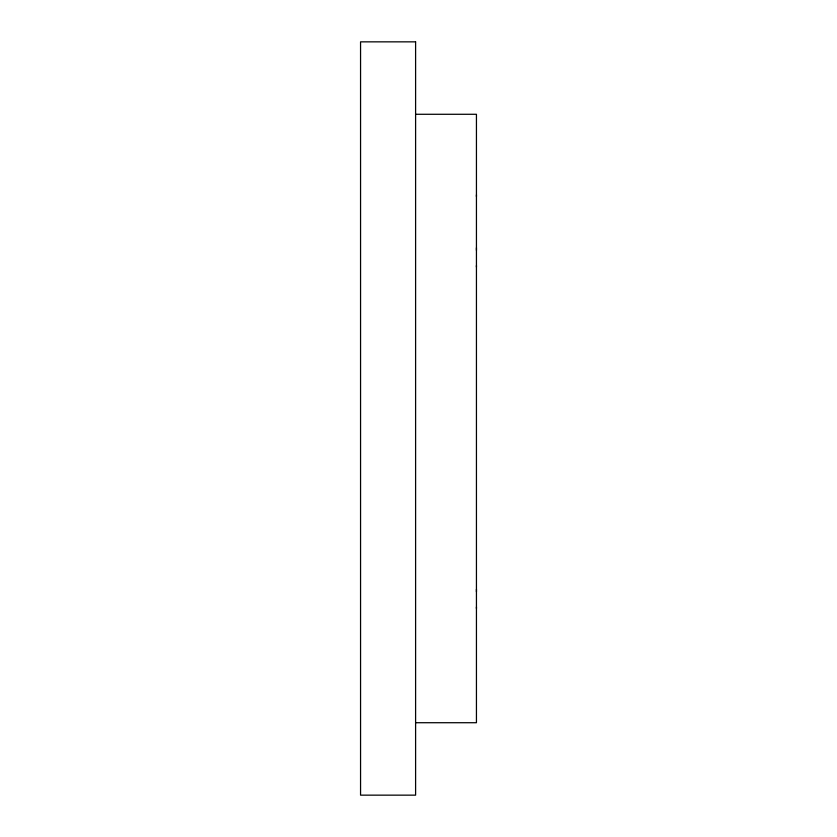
<?xml version="1.0" encoding="UTF-8"?>
<svg xmlns="http://www.w3.org/2000/svg" width="837" height="837" viewBox="0 0 837 837"><rect width="100%" height="100%" fill="white"/><g stroke="black" fill="none" stroke-linecap="round" stroke-linejoin="round"><path stroke-width="1.26" d="M476.441 608.509L476.441 606.982M476.441 591.822L476.441 589.227M476.441 267.055L476.441 265.528M476.441 250.368L476.441 247.773M476.441 196.549L476.441 194.812M415.602 114.282L476.441 114.282L476.441 722.718L415.602 722.718M415.602 41.85L360.559 41.85L360.559 795.15L415.602 795.15L415.602 41.85"/></g></svg>
